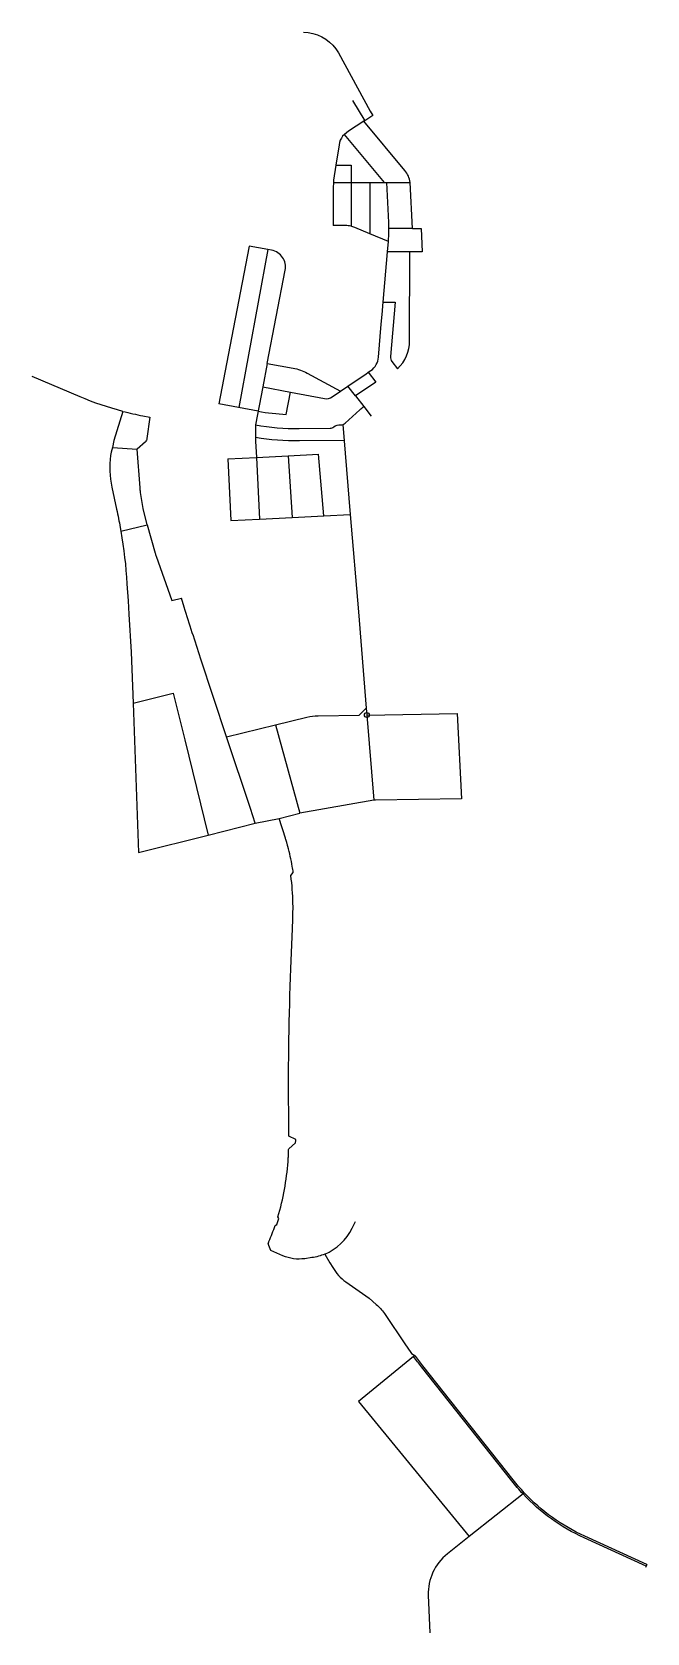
# Model space of a CAD drawing. Header units: millimetres. Extents: x 227572 to 269266, y 328772 to 443556.
# Drawn here: x 247688 to 248922, y 429794 to 433005 of the extents above; entities that cross this region are included whole.
import ezdxf

# ---------------------------------------------------------------- set-up
doc = ezdxf.new("R2010")
doc.units = ezdxf.units.MM
doc.layers.add('L_pipeline', color=4, linetype='Continuous')
doc.layers.add('PIPE_CHECK_ERRORS', color=1, linetype='Continuous')

msp = doc.modelspace()

# ---------------------------------------------------------------- linework, layer by layer
at = {"layer": 'L_pipeline'}
for p, q in [((248151.4, 432293.7), (248136.7, 432217.2)), ((248141.9, 432244.6), (248063.4, 432259.7)), ((248311.9, 432218), (248326.9, 432037.6))]:
    msp.add_line(p, q, dxfattribs=at)
for points in [[(248233.3, 433005.4), (248242.5, 433004.2, -0.237885), (248303, 432963.5), (248367, 432846.8), (248372.1, 432837.7)], [(248447.1, 432703.6, 0.139653), (248436.5, 432727.6), (248354.2, 432826.3)], [(248315.3, 432799.5), (248311.6, 432796.3, 0.124598), (248304.3, 432779.1), (248298, 432738.5)], [(248328.4, 432615.8, 0.059334), (248316.9, 432617.2), (248292.4, 432617.2)], [(248366.4, 432600.6), (248335.8, 432613.4, 0.040064), (248328.4, 432615.8, 0.040064)], [(248160.4, 432340.7), (248196.3, 432527.8, 0.41593), (248169.1, 432567.6), (248161.7, 432569)], [(248421.7, 432330, 0.207236), (248446.1, 432386.1), (248446.5, 432564.4)], [(248362.8, 432322.7), (248368, 432326.2, 0.112921), (248378.8, 432338.1, 0.108076), (248383.4, 432352.8), (248389.1, 432419.2), (248390.2, 432432.3), (248391.4, 432446.1), (248392.3, 432456.2), (248392.9, 432463.5)], [(248392.9, 432463.5), (248417, 432463.5), (248407.6, 432354.2, 0.188596), (248410.5, 432344.5), (248421.7, 432330)], [(247870.4, 432244.4, -0.037028), (247784.5, 432273.6), (247688.2, 432314.5)], [(248160.4, 432340.7), (248212.1, 432331.1, -0.077778), (248240.7, 432321), (248307.3, 432285.2)], [(248207.1, 432283), (248274.9, 432270, 0.197835), (248290.6, 432273.2), (248307.3, 432285.2)], [(248316.5, 432220.5), (248346.2, 432247.5, -0.019646), (248354, 432254.1)], [(247870.4, 432244.4, 0.016277), (247910.8, 432235.4), (247924.3, 432232.9)], [(247924.3, 432232.9), (247918.8, 432190.1, -0.157696), (247915.6, 432183.4), (247899.2, 432168.4)], [(248136.7, 432217.2, 0.046475), (248224.5, 432210), (248286.6, 432210.7), (248286.6, 432210.7, 0.17046), (248293.8, 432213.3, -0.197203), (248307.7, 432217.6, 0.210558), (248316.5, 432220.5)], [(248141.9, 432244.6, 0.031031), (248198.5, 432238.4)], [(248314.5, 432186), (248224.8, 432185, -0.044153), (248136.9, 432191.8)], [(247849.4, 432172.2), (247847.2, 432162.3), (247845.9, 432156, 0.08668), (247848.4, 432092.6), (247858, 432047.9, -0.009284), (247865.2, 432011.3), (247866.5, 432003.9)], [(247919.1, 432016.8), (247911.4, 432049.7), (247906.1, 432081.8, -0.025852), (247905.1, 432091.1), (247899.2, 432168.4)], [(247866.5, 432003.9, -0.027015), (247878.7, 431898.5), (247880.9, 431864.2), (247882.5, 431837.6), (247887.3, 431761.5), (247891.1, 431659.1)], [(247919.1, 432016.8), (247935.4, 431959.8, 0.015843), (247937.3, 431954.1), (247968.9, 431864.9)], [(248078.8, 431591.4), (248026.5, 431749.5, -0.004099), (247993.7, 431851.4), (247988, 431869.6)], [(248176.9, 431615.4), (248239.9, 431630.9, -0.056262), (248262.3, 431633.8), (248344.6, 431635.1), (248359.1, 431649)], [(248167.8, 430560.6), (248163.7, 430570.8), (248162.1, 430574.7), (248162.2, 430574.9), (248162.6, 430575.9), (248163, 430576.8), (248163.4, 430577.7), (248163.7, 430578.7, 0.017038), (248176.1, 430611.2), (248179.3, 430612.8), (248183.4, 430625.2), (248181.6, 430628.4, 0.055308), (248202, 430739.2), (248202.1, 430740.2), (248202.2, 430741.3), (248202.2, 430742.3), (248202.3, 430743.3), (248202.4, 430744.3), (248202.4, 430745.3), (248202.5, 430746.4), (248202.5, 430747.4), (248202.6, 430748.4), (248202.7, 430749.4), (248202.7, 430750.4), (248202.8, 430751.4), (248202.8, 430752.5), (248202.9, 430753.5), (248202.9, 430754.5), (248203, 430755.5), (248203, 430756.5), (248203, 430757.5), (248203.1, 430758.6), (248203.1, 430759.6), (248203.1, 430760.6), (248203.2, 430761.6), (248203.2, 430762.6), (248203.2, 430763.6), (248203.3, 430764.7), (248203.3, 430764.9), (248217.1, 430776.6), (248217.5, 430781.6), (248217.6, 430783.7), (248203.7, 430790.3), (248203.7, 430790.9), (248203.7, 430791.9), (248203.7, 430793), (248203.7, 430794), (248203.7, 430795), (248203.7, 430796), (248203.7, 430797), (248203.7, 430798), (248203.7, 430799), (248203.7, 430800), (248203.7, 430801), (248203.6, 430802), (248203.6, 430803), (248203.6, 430804), (248203.6, 430805), (248203.6, 430806), (248203.6, 430807), (248203.6, 430808), (248203.6, 430809), (248203.6, 430810), (248203.6, 430811), (248203.6, 430812), (248203.6, 430813), (248203.6, 430814), (248203.6, 430815.1), (248203.6, 430816.1), (248203.5, 430817.1), (248203.5, 430818.1), (248203.5, 430819.1), (248203.5, 430820.1), (248203.3, 430842.4, -0.011854), (248207.7, 431126.3), (248210.9, 431206.8), (248210.9, 431207.8), (248210.9, 431208.8), (248211, 431209.8), (248211, 431210.8), (248211.1, 431211.8), (248211.1, 431212.8), (248211.1, 431213.8), (248211.2, 431214.8), (248211.2, 431215.8), (248211.3, 431216.8), (248211.3, 431217.8), (248211.3, 431218.8), (248211.4, 431219.8), (248211.4, 431220.8), (248211.4, 431221.8), (248211.5, 431222.8), (248211.5, 431223.8), (248211.5, 431224.8), (248211.6, 431225.8), (248211.6, 431226.8), (248211.6, 431227.9), (248211.7, 431228.9), (248211.7, 431229.9), (248211.7, 431230.9), (248211.7, 431231.9), (248211.8, 431232.9), (248211.8, 431233.9), (248211.8, 431234.9), (248211.8, 431235.9), (248211.9, 431237), (248211.9, 431238), (248211.9, 431239), (248211.9, 431240), (248211.9, 431241), (248211.9, 431242), (248211.9, 431243.1), (248212, 431244.1), (248212, 431245.1), (248212, 431246.1), (248212, 431247.1), (248212, 431248.1), (248212, 431249.2), (248212, 431250.2), (248212, 431251.2), (248212, 431252.2), (248212, 431253.3), (248211.9, 431254.3), (248211.9, 431255.3), (248211.9, 431256.3), (248211.9, 431257.3, 0.030322), (248207.6, 431313), (248212.5, 431319.5, 0.006459), (248210.6, 431331.4, 0.02207), (248201.6, 431371.6), (248201.5, 431372), (248201.2, 431373), (248201, 431374), (248200.7, 431375), (248200.4, 431376), (248200.1, 431377), (248199.8, 431377.9), (248199.6, 431378.9), (248199.3, 431379.9), (248199, 431380.9), (248198.7, 431381.9), (248198.4, 431382.9), (248198.1, 431383.9), (248197.8, 431384.9), (248197.5, 431385.8), (248197.2, 431386.8), (248196.9, 431387.8), (248196.6, 431388.8), (248196.3, 431389.8), (248196, 431390.7), (248195.7, 431391.7), (248195.4, 431392.7), (248195.1, 431393.7), (248194.8, 431394.6), (248194.5, 431395.6), (248194.2, 431396.6), (248193.9, 431397.6), (248193.6, 431398.5), (248193.3, 431399.5), (248193, 431400.5), (248192.7, 431401.4), (248192.4, 431402.4), (248192.1, 431403.4), (248191.7, 431404.3), (248191.4, 431405.3), (248191.1, 431406.2), (248190.8, 431407.2), (248189.6, 431410.8), (248184, 431427.7)], [(248275.6, 430553.7, 0.184012), (248330.6, 430605.8), (248337.1, 430619.2)], [(248275.6, 430553.7, -0.06285), (248249.9, 430546.6), (248235.5, 430544.5, -0.138555), (248191.5, 430550.3), (248167.8, 430560.6)], [(248285.8, 430536.5), (248291.6, 430526.9, 0.104382), (248318.2, 430498), (248364.8, 430465), (248364.8, 430465), (248379, 430452.8)], [(248379, 430452.8, -0.071818), (248395.3, 430434.8), (248437.8, 430371.6, 0.00116), (248449.8, 430354.3), (248456.8, 430350.6)], [(248673.7, 430072.6, -0.022331), (248651.1, 430098.6), (248470.1, 430327.4, -0.009399), (248454, 430348.5, -0.009399)], [(248676.1, 430074.8, -0.016205), (248653.9, 430100.8), (248472.8, 430329.6, -0.009399), (248456.8, 430350.6, -0.009399)], [(248921, 429927.9), (248796, 429984.6, -0.09965), (248673.7, 430072.6, -0.098448)], [(248922.4, 429931.1), (248797.5, 429987.7, -0.09846), (248676.1, 430074.8, -0.098448)], [(248565.7, 429987.1), (248521.7, 429952.2, 0.239337), (248483.4, 429869.2), (248486.3, 429793.6)]]:
    msp.add_lwpolyline(points, format="xyb", dxfattribs=at)
for points in [[(248331.3, 432868.2), (248355.8, 432827.3)], [(248354.2, 432826.3), (248323.5, 432806.7), (248315.3, 432799.5)], [(248355.8, 432827.3), (248354.2, 432826.3)], [(248372.1, 432837.7), (248355.8, 432827.3)], [(248395.3, 432703.6), (248315.3, 432799.5)], [(248298, 432738.5), (248293.4, 432708.5), (248293.1, 432703.6)], [(248298, 432738.5), (248328.4, 432738.5), (248328.4, 432703.6)], [(248293.1, 432703.6), (248292.4, 432693), (248292.4, 432617.2)], [(248293.1, 432703.6), (248328.4, 432703.6)], [(248328.4, 432703.6), (248366.4, 432703.6)], [(248328.4, 432703.6), (248328.4, 432615.8)], [(248366.4, 432703.6), (248366.4, 432600.6)], [(248366.4, 432703.6), (248395.3, 432703.6)], [(248395.3, 432703.6), (248400.2, 432703.6)], [(248400.2, 432703.6), (248447.1, 432703.6)], [(248404.4, 432611), (248404.4, 432623.3), (248400.2, 432703.6)], [(248452, 432611), (248447.1, 432703.6)], [(248403.3, 432585.1), (248366.4, 432600.6)], [(248403.3, 432585.1), (248404.4, 432601.3), (248404.4, 432611)], [(248452, 432611), (248404.4, 432611)], [(248452, 432611), (248469.5, 432611), (248470, 432596.1), (248471.1, 432564.4), (248446.5, 432564.4)], [(248124.1, 432576), (248082.1, 432357.2), (248063.4, 432259.7)], [(248161.7, 432569), (248103, 432252.1)], [(248161.7, 432569), (248124.1, 432576)], [(248401.5, 432564.4), (248403.3, 432585.1)], [(248392.9, 432463.5), (248401.5, 432564.4)], [(248446.5, 432564.4), (248401.5, 432564.4)], [(248160.4, 432340.7), (248151.4, 432293.7)], [(248322.1, 432295.2), (248330.4, 432300.8), (248357.9, 432319.2), (248362.8, 432322.7)], [(248362.8, 432322.7), (248378, 432303.1)], [(248151.4, 432293.7), (248207.1, 432283)], [(248198.5, 432238.4), (248207.1, 432283)], [(248307.3, 432285.2), (248322.1, 432295.2)], [(248337.2, 432275.7), (248322.1, 432295.2)], [(248378, 432303.1), (248337.2, 432275.7)], [(248337.2, 432275.7), (248354, 432254.1)], [(248354, 432254.1), (248368.9, 432234.9)], [(247870.4, 432244.4), (247852.4, 432185.8), (247849.4, 432172.2)], [(248136.7, 432217.2), (248137, 432184.7), (248138.6, 432152)], [(247849.4, 432172.2), (247899.2, 432168.4)], [(248081.2, 432149.1), (248138.6, 432152)], [(248138.6, 432152), (248202, 432155.2)], [(248138.6, 432152), (248144.9, 432028.4)], [(248202, 432155.2), (248263.4, 432158.3)], [(248202, 432155.2), (248210.3, 432031.7)], [(248273.6, 432034.9), (248263.4, 432158.3)], [(248081.2, 432149.1), (248087.5, 432025.4)], [(248087.5, 432025.4), (248144.9, 432028.4)], [(248144.9, 432028.4), (248210.3, 432031.7)], [(248210.3, 432031.7), (248273.6, 432034.9)], [(248273.6, 432034.9), (248326.9, 432037.6)], [(248326.9, 432037.6), (248343.1, 431841.9), (248359.1, 431649)], [(247866.5, 432003.9), (247919.1, 432016.8)], [(247968.9, 431864.9), (247988, 431869.6)], [(247891.1, 431659.1), (247971.6, 431679.3), (247994.7, 431585.1), (248041.5, 431394.4)], [(247891.1, 431659.1), (247895.2, 431546.8), (247902.2, 431359.1)], [(248359.1, 431649), (248360.3, 431635.2)], [(248360.3, 431635.2), (248541.7, 431638.2)], [(248541.7, 431638.2), (248550.3, 431467.1)], [(248078.8, 431591.4), (248176.9, 431615.4)], [(248176.9, 431615.4), (248225.5, 431438)], [(248360.3, 431635.2), (248374.5, 431464.1)], [(248136, 431418.4), (248126.4, 431447.6), (248078.8, 431591.4)], [(248374.5, 431464.1), (248225.5, 431438)], [(248550.3, 431467.1), (248377.2, 431464.4), (248374.5, 431464.1)], [(248041.5, 431394.4), (248136, 431418.4)], [(248136, 431418.4), (248184, 431427.7)], [(248184, 431427.7), (248225.5, 431438)], [(247902.2, 431359.1), (248041.5, 431394.4)], [(248275.6, 430553.7), (248285.8, 430536.5)], [(248454, 430348.5), (248343.7, 430258.1)], [(248454, 430348.5), (248456.8, 430350.6)], [(248343.7, 430258.1), (248565.7, 429987.1)], [(248673.7, 430072.6), (248565.7, 429987.1)], [(248673.7, 430072.6), (248676.1, 430074.8)], [(248673.7, 430072.6), (248676.1, 430074.8)], [(248921, 429927.9), (248921, 429927.9), (248919.5, 429924.7)], [(248922.4, 429931.1), (248921, 429927.9)]]:
    msp.add_lwpolyline(points, dxfattribs=at)
at = {"layer": 'PIPE_CHECK_ERRORS'}
msp.add_circle((248360.3, 431635.2), 5, dxfattribs=at)
msp.add_circle((248360.3, 431635.2), 5, dxfattribs=at)

doc.saveas('drawing.dxf')
